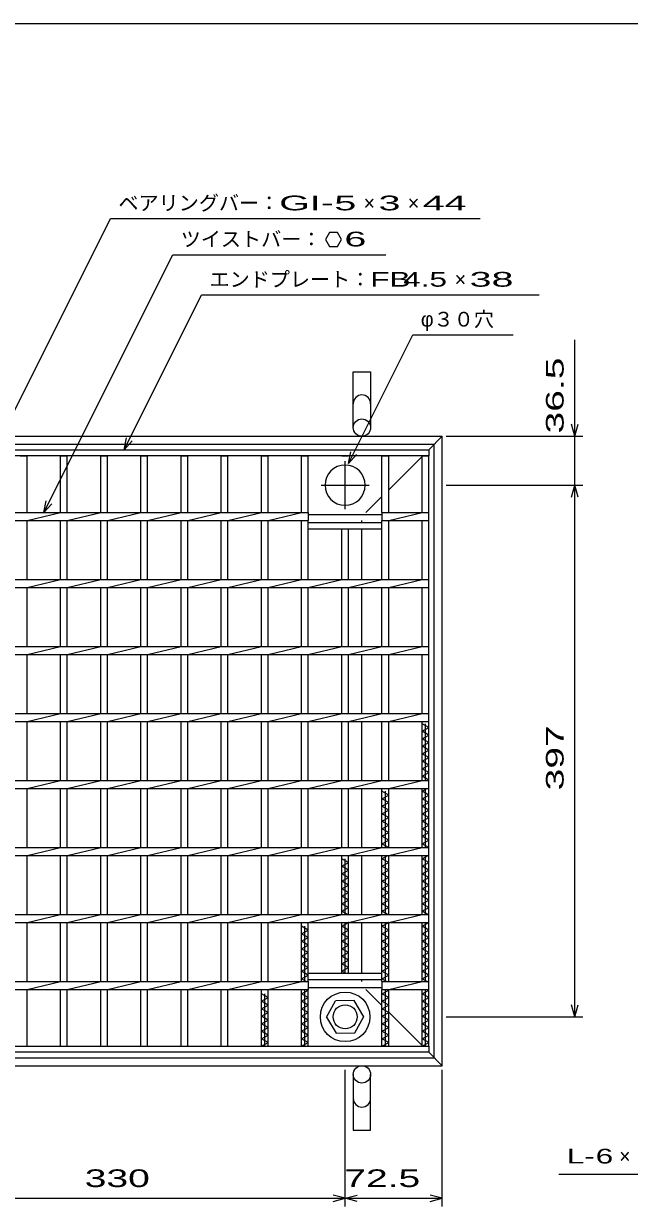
# Model space of a CAD drawing. Units: millimetres, scale not verified. Extents: x -1092 to 1039, y -770 to 632.
# Drawn here: x -586 to -133, y -251 to 632 of the extents above; entities that cross this region are included whole.
import ezdxf
from ezdxf.enums import TextEntityAlignment as Align

# ---------------------------------------------------------------- set-up
doc = ezdxf.new("R2010")
doc.units = ezdxf.units.MM
doc.header["$LTSCALE"] = 6
doc.linetypes.add('CHAIN', pattern=[18.5, 12, -1.5, 3.5, -1.5])
doc.linetypes.add('DASHED', pattern=[7.5, 6, -1.5])
for name, color, linetype, lineweight in [('0_2', 150, 'Continuous', 25), ('16', 3, 'Continuous', 25), ('19', 6, 'Continuous', 25), ('22', 4, 'Continuous', 25)]:
    doc.layers.add(name, color=color, linetype=linetype, lineweight=lineweight)
doc.styles.add('ベクトル', font='')
doc.styles.get('ベクトル').set_extended_font_data('ベクトル')

msp = doc.modelspace()

# ---------------------------------------------------------------- linework, layer by layer
at = {"layer": '0_2'}
msp.add_line((-1037.4, 632.1), (1038.6, 632.1), dxfattribs=at)
at = {"layer": '16'}
for p, q in [((-738, 314), (-283, 314)), ((-283, 309.5), (-738, 309.5)), ((-588, 309.5), (-583, 309.5)), ((-583, 267), (-583, 309.5)), ((-558, 267), (-558, 309.5)), ((-558, 309.5), (-553, 309.5)), ((-553, 267), (-553, 309.5)), ((-528, 267), (-528, 309.5)), ((-528, 309.5), (-523, 309.5)), ((-523, 267), (-523, 309.5)), ((-498, 267), (-498, 309.5)), ((-498, 309.5), (-493, 309.5)), ((-493, 267), (-493, 309.5)), ((-468, 267), (-468, 309.5)), ((-468, 309.5), (-463, 309.5)), ((-463, 267), (-463, 309.5)), ((-438, 267), (-438, 309.5)), ((-438, 309.5), (-433, 309.5)), ((-433, 267), (-433, 309.5)), ((-408, 267), (-408, 309.5)), ((-408, 309.5), (-403, 309.5)), ((-403, 267), (-403, 309.5)), ((-378, 267), (-378, 309.5)), ((-378, 309.5), (-373, 309.5)), ((-373, 267), (-373, 309.5)), ((-348, 309.5), (-343, 309.5)), ((-318, 267), (-318, 309.5)), ((-318, 309.5), (-313, 309.5)), ((-313, 267), (-313, 309.5)), ((-288, 267), (-288, 309.5)), ((-288, 309.5), (-283, 309.5)), ((-283, 314), (-283, 309.5)), ((-283, -131.5), (-283, 309.5)), ((-648, 267), (-373, 267)), ((-583, 261), (-558, 267)), ((-553, 261), (-528, 267)), ((-523, 261), (-498, 267)), ((-493, 261), (-468, 267)), ((-463, 261), (-438, 267)), ((-433, 261), (-408, 267)), ((-403, 261), (-378, 267)), ((-373, 267), (-373, 261)), ((-373, 265.5), (-318, 265.5)), ((-318, 267), (-283, 267)), ((-318, 267), (-318, 261)), ((-313, 261), (-288, 267)), ((-283, 261), (-283, 267)), ((-648, 261), (-373, 261)), ((-583, 217), (-583, 261)), ((-558, 217), (-558, 261)), ((-553, 217), (-553, 261)), ((-528, 217), (-528, 261)), ((-523, 217), (-523, 261)), ((-498, 217), (-498, 261)), ((-493, 217), (-493, 261)), ((-468, 217), (-468, 261)), ((-463, 217), (-463, 261)), ((-438, 217), (-438, 261)), ((-433, 217), (-433, 261)), ((-408, 217), (-408, 261)), ((-403, 217), (-403, 261)), ((-378, 217), (-378, 261)), ((-373, 217), (-373, 261)), ((-373, 259.5), (-318, 259.5)), ((-373, 255), (-373, 259.5)), ((-318, 261), (-283, 261)), ((-318, 217), (-318, 261)), ((-318, 255), (-318, 259.5)), ((-313, 217), (-313, 261)), ((-288, 217), (-288, 261)), ((-373, 255), (-318, 255)), ((-348, 217), (-348, 255)), ((-343, 217), (-343, 255)), ((-738, 217), (-283, 217)), ((-583, 211), (-558, 217)), ((-553, 211), (-528, 217)), ((-523, 211), (-498, 217)), ((-493, 211), (-468, 217)), ((-463, 211), (-438, 217)), ((-433, 211), (-408, 217)), ((-403, 211), (-378, 217)), ((-373, 211), (-348, 217)), ((-343, 211), (-318, 217)), ((-313, 211), (-288, 217)), ((-283, 211), (-283, 217)), ((-738, 211), (-283, 211)), ((-583, 167), (-583, 211)), ((-558, 167), (-558, 211)), ((-553, 167), (-553, 211)), ((-528, 167), (-528, 211)), ((-523, 167), (-523, 211)), ((-498, 167), (-498, 211)), ((-493, 167), (-493, 211)), ((-468, 167), (-468, 211)), ((-463, 167), (-463, 211)), ((-438, 167), (-438, 211)), ((-433, 167), (-433, 211)), ((-408, 167), (-408, 211)), ((-403, 167), (-403, 211)), ((-378, 167), (-378, 211)), ((-373, 167), (-373, 211)), ((-348, 167), (-348, 211)), ((-343, 167), (-343, 211)), ((-318, 167), (-318, 211)), ((-313, 167), (-313, 211)), ((-288, 167), (-288, 211)), ((-738, 167), (-283, 167)), ((-738, 161), (-283, 161)), ((-583, 161), (-558, 167)), ((-583, 117), (-583, 161)), ((-558, 117), (-558, 161)), ((-553, 161), (-528, 167)), ((-553, 117), (-553, 161)), ((-528, 117), (-528, 161)), ((-523, 161), (-498, 167)), ((-523, 117), (-523, 161)), ((-498, 117), (-498, 161)), ((-493, 161), (-468, 167)), ((-493, 117), (-493, 161)), ((-468, 117), (-468, 161)), ((-463, 161), (-438, 167)), ((-463, 117), (-463, 161)), ((-438, 117), (-438, 161)), ((-433, 161), (-408, 167)), ((-433, 117), (-433, 161)), ((-408, 117), (-408, 161)), ((-403, 161), (-378, 167)), ((-403, 117), (-403, 161)), ((-378, 117), (-378, 161)), ((-373, 161), (-348, 167)), ((-373, 117), (-373, 161)), ((-348, 117), (-348, 161)), ((-343, 161), (-318, 167)), ((-343, 117), (-343, 161)), ((-318, 117), (-318, 161)), ((-313, 161), (-288, 167)), ((-313, 117), (-313, 161)), ((-288, 117), (-288, 161)), ((-283, 161), (-283, 167)), ((-738, 117), (-283, 117)), ((-583, 111), (-558, 117)), ((-553, 111), (-528, 117)), ((-523, 111), (-498, 117)), ((-493, 111), (-468, 117)), ((-463, 111), (-438, 117)), ((-433, 111), (-408, 117)), ((-403, 111), (-378, 117)), ((-373, 111), (-348, 117)), ((-343, 111), (-318, 117)), ((-313, 111), (-288, 117)), ((-283, 111), (-283, 117)), ((-738, 111), (-283, 111)), ((-583, 67), (-583, 111)), ((-558, 67), (-558, 111)), ((-553, 67), (-553, 111)), ((-528, 67), (-528, 111)), ((-523, 67), (-523, 111)), ((-498, 67), (-498, 111)), ((-493, 67), (-493, 111)), ((-468, 67), (-468, 111)), ((-463, 67), (-463, 111)), ((-438, 67), (-438, 111)), ((-433, 67), (-433, 111)), ((-408, 67), (-408, 111)), ((-403, 67), (-403, 111)), ((-378, 67), (-378, 111)), ((-373, 67), (-373, 111)), ((-348, 67), (-348, 111)), ((-343, 67), (-343, 111)), ((-318, 67), (-318, 111)), ((-313, 67), (-313, 111)), ((-288, 67), (-288, 111)), ((-283, 106.5), (-288, 109.3)), ((-288, 103.7), (-283, 106.5)), ((-285.5, 67), (-285.5, 109.3)), ((-283, 100.9), (-288, 103.7)), ((-288, 98.1), (-283, 100.9)), ((-283, 95.3), (-288, 98.1)), ((-288, 92.5), (-283, 95.3)), ((-283, 89.7), (-288, 92.5)), ((-288, 86.9), (-283, 89.7)), ((-283, 84.1), (-288, 86.9)), ((-288, 81.3), (-283, 84.1)), ((-283, 78.5), (-288, 81.3)), ((-288, 75.7), (-283, 78.5)), ((-283, 72.9), (-288, 75.7)), ((-288, 70.1), (-283, 72.9)), ((-738, 67), (-283, 67)), ((-583, 61), (-558, 67)), ((-553, 61), (-528, 67)), ((-523, 61), (-498, 67)), ((-493, 61), (-468, 67)), ((-463, 61), (-438, 67)), ((-433, 61), (-408, 67)), ((-403, 61), (-378, 67)), ((-373, 61), (-348, 67)), ((-343, 61), (-318, 67)), ((-313, 61), (-288, 67)), ((-283, 67.3), (-288, 70.1)), ((-283.536, 67), (-283, 67.3)), ((-283, 61), (-283, 67)), ((-738, 61), (-283, 61)), ((-583, 17), (-583, 61)), ((-558, 17), (-558, 61)), ((-553, 17), (-553, 61)), ((-528, 17), (-528, 61)), ((-523, 17), (-523, 61)), ((-498, 17), (-498, 61)), ((-493, 17), (-493, 61)), ((-468, 17), (-468, 61)), ((-463, 17), (-463, 61)), ((-438, 17), (-438, 61)), ((-433, 17), (-433, 61)), ((-408, 17), (-408, 61)), ((-403, 17), (-403, 61)), ((-378, 17), (-378, 61)), ((-373, 17), (-373, 61)), ((-348, 17), (-348, 61)), ((-343, 17), (-343, 61)), ((-318, 17), (-318, 61)), ((-313, 56.1), (-318, 58.9)), ((-318, 53.3), (-313, 56.1)), ((-313, 50.5), (-318, 53.3)), ((-315.5, 17), (-315.5, 58.9)), ((-313, 17), (-313, 61)), ((-288, 17), (-288, 61)), ((-288, 58.9), (-284.25, 61)), ((-283, 56.1), (-288, 58.9)), ((-288, 53.3), (-283, 56.1)), ((-283, 50.5), (-288, 53.3)), ((-285.5, 17), (-285.5, 61)), ((-318, 47.7), (-313, 50.5)), ((-313, 44.9), (-318, 47.7)), ((-318, 42.1), (-313, 44.9)), ((-288, 47.7), (-283, 50.5)), ((-283, 44.9), (-288, 47.7)), ((-288, 42.1), (-283, 44.9)), ((-313, 39.3), (-318, 42.1)), ((-318, 36.5), (-313, 39.3)), ((-313, 33.7), (-318, 36.5)), ((-283, 39.3), (-288, 42.1)), ((-288, 36.5), (-283, 39.3)), ((-283, 33.7), (-288, 36.5)), ((-318, 30.9), (-313, 33.7)), ((-313, 28.1), (-318, 30.9)), ((-318, 25.3), (-313, 28.1)), ((-288, 30.9), (-283, 33.7)), ((-283, 28.1), (-288, 30.9)), ((-288, 25.3), (-283, 28.1)), ((-313, 22.5), (-318, 25.3)), ((-318, 19.7), (-313, 22.5)), ((-313.179, 17), (-318, 19.7)), ((-283, 22.5), (-288, 25.3)), ((-288, 19.7), (-283, 22.5)), ((-283, 16.9), (-288, 19.7)), ((-738, 17), (-283, 17)), ((-738, 11), (-283, 11)), ((-583, 11), (-558, 17)), ((-583, -33), (-583, 11)), ((-558, -33), (-558, 11)), ((-553, 11), (-528, 17)), ((-553, -33), (-553, 11)), ((-528, -33), (-528, 11)), ((-523, 11), (-498, 17)), ((-523, -33), (-523, 11)), ((-498, -33), (-498, 11)), ((-493, 11), (-468, 17)), ((-493, -33), (-493, 11)), ((-468, -33), (-468, 11)), ((-463, 11), (-438, 17)), ((-463, -33), (-463, 11)), ((-438, -33), (-438, 11)), ((-433, 11), (-408, 17)), ((-433, -33), (-433, 11)), ((-408, -33), (-408, 11)), ((-403, 11), (-378, 17)), ((-403, -33), (-403, 11)), ((-378, -33), (-378, 11)), ((-373, 11), (-348, 17)), ((-373, -33), (-373, 11)), ((-348, -33), (-348, 11)), ((-343, 11), (-318, 17)), ((-343, -33), (-343, 11)), ((-318, -33), (-318, 11)), ((-318, 8.5), (-313.536, 11)), ((-315.5, -33), (-315.5, 11)), ((-313, 11), (-288, 17)), ((-313, -33), (-313, 11)), ((-288, -33), (-288, 11)), ((-288, 8.5), (-283.536, 11)), ((-285.5, -33), (-285.5, 11)), ((-283, 11), (-283, 17)), ((-343, 5.7), (-348, 8.5)), ((-348, 2.9), (-343, 5.7)), ((-343, 0.1), (-348, 2.9)), ((-348, -2.7), (-343, 0.1)), ((-345.5, -33), (-345.5, 8.5)), ((-313, 5.7), (-318, 8.5)), ((-318, 2.9), (-313, 5.7)), ((-313, 0.1), (-318, 2.9)), ((-318, -2.7), (-313, 0.1)), ((-283, 5.7), (-288, 8.5)), ((-288, 2.9), (-283, 5.7)), ((-283, 0.1), (-288, 2.9)), ((-288, -2.7), (-283, 0.1)), ((-343, -5.5), (-348, -2.7)), ((-348, -8.3), (-343, -5.5)), ((-343, -11.1), (-348, -8.3)), ((-313, -5.5), (-318, -2.7)), ((-318, -8.3), (-313, -5.5)), ((-313, -11.1), (-318, -8.3)), ((-283, -5.5), (-288, -2.7)), ((-288, -8.3), (-283, -5.5)), ((-283, -11.1), (-288, -8.3)), ((-348, -13.9), (-343, -11.1)), ((-343, -16.7), (-348, -13.9)), ((-348, -19.5), (-343, -16.7)), ((-318, -13.9), (-313, -11.1)), ((-313, -16.7), (-318, -13.9)), ((-318, -19.5), (-313, -16.7)), ((-288, -13.9), (-283, -11.1)), ((-283, -16.7), (-288, -13.9)), ((-288, -19.5), (-283, -16.7)), ((-343, -22.3), (-348, -19.5)), ((-348, -25.1), (-343, -22.3)), ((-343, -27.9), (-348, -25.1)), ((-313, -22.3), (-318, -19.5)), ((-318, -25.1), (-313, -22.3)), ((-313, -27.9), (-318, -25.1)), ((-283, -22.3), (-288, -19.5)), ((-288, -25.1), (-283, -22.3)), ((-283, -27.9), (-288, -25.1)), ((-738, -33), (-283, -33)), ((-583, -39), (-558, -33)), ((-553, -39), (-528, -33)), ((-523, -39), (-498, -33)), ((-493, -39), (-468, -33)), ((-463, -39), (-438, -33)), ((-433, -39), (-408, -33)), ((-403, -39), (-378, -33)), ((-373, -39), (-348, -33)), ((-348, -30.7), (-343, -27.9)), ((-343.893, -33), (-348, -30.7)), ((-343, -39), (-318, -33)), ((-318, -30.7), (-313, -27.9)), ((-313.893, -33), (-318, -30.7)), ((-313, -39), (-288, -33)), ((-288, -30.7), (-283, -27.9)), ((-283, -33.5), (-288, -30.7)), ((-283, -39), (-283, -33)), ((-738, -39), (-283, -39)), ((-583, -83), (-583, -39)), ((-558, -83), (-558, -39)), ((-553, -83), (-553, -39)), ((-528, -83), (-528, -39)), ((-523, -83), (-523, -39)), ((-498, -83), (-498, -39)), ((-493, -83), (-493, -39)), ((-468, -83), (-468, -39)), ((-463, -83), (-463, -39)), ((-438, -83), (-438, -39)), ((-433, -83), (-433, -39)), ((-408, -83), (-408, -39)), ((-403, -83), (-403, -39)), ((-378, -83), (-378, -39)), ((-373, -44.7), (-378, -41.9)), ((-375.5, -83), (-375.5, -41.9)), ((-373, -83), (-373, -39)), ((-348, -77), (-348, -39)), ((-348, -41.9), (-343, -39.1)), ((-343, -44.7), (-348, -41.9)), ((-345.5, -77), (-345.5, -39)), ((-343, -39.1), (-343.179, -39)), ((-343, -77), (-343, -39)), ((-318, -83), (-318, -39)), ((-318, -41.9), (-313, -39.1)), ((-313, -44.7), (-318, -41.9)), ((-315.5, -83), (-315.5, -39)), ((-313, -39.1), (-313.179, -39)), ((-313, -83), (-313, -39)), ((-288, -83), (-288, -39)), ((-288, -41.9), (-283, -39.1)), ((-283, -44.7), (-288, -41.9)), ((-285.5, -83), (-285.5, -39)), ((-283, -39.1), (-283.179, -39)), ((-378, -47.5), (-373, -44.7)), ((-373, -50.3), (-378, -47.5)), ((-378, -53.1), (-373, -50.3)), ((-348, -47.5), (-343, -44.7)), ((-343, -50.3), (-348, -47.5)), ((-348, -53.1), (-343, -50.3)), ((-318, -47.5), (-313, -44.7)), ((-313, -50.3), (-318, -47.5)), ((-318, -53.1), (-313, -50.3)), ((-288, -47.5), (-283, -44.7)), ((-283, -50.3), (-288, -47.5)), ((-288, -53.1), (-283, -50.3)), ((-373, -55.9), (-378, -53.1)), ((-378, -58.7), (-373, -55.9)), ((-373, -61.5), (-378, -58.7)), ((-378, -64.3), (-373, -61.5)), ((-343, -55.9), (-348, -53.1)), ((-348, -58.7), (-343, -55.9)), ((-343, -61.5), (-348, -58.7)), ((-348, -64.3), (-343, -61.5)), ((-313, -55.9), (-318, -53.1)), ((-318, -58.7), (-313, -55.9)), ((-313, -61.5), (-318, -58.7)), ((-318, -64.3), (-313, -61.5)), ((-283, -55.9), (-288, -53.1)), ((-288, -58.7), (-283, -55.9)), ((-283, -61.5), (-288, -58.7)), ((-288, -64.3), (-283, -61.5)), ((-373, -67.1), (-378, -64.3)), ((-378, -69.9), (-373, -67.1)), ((-373, -72.7), (-378, -69.9)), ((-343, -67.1), (-348, -64.3)), ((-348, -69.9), (-343, -67.1)), ((-343, -72.7), (-348, -69.9)), ((-313, -67.1), (-318, -64.3)), ((-318, -69.9), (-313, -67.1)), ((-313, -72.7), (-318, -69.9)), ((-283, -67.1), (-288, -64.3)), ((-288, -69.9), (-283, -67.1)), ((-283, -72.7), (-288, -69.9)), ((-378, -75.5), (-373, -72.7)), ((-373, -78.3), (-378, -75.5)), ((-378, -81.1), (-373, -78.3)), ((-373, -77), (-318, -77)), ((-373, -81.5), (-373, -77)), ((-348, -75.5), (-343, -72.7)), ((-345.321, -77), (-348, -75.5)), ((-318, -75.5), (-313, -72.7)), ((-313, -78.3), (-318, -75.5)), ((-318, -81.5), (-318, -77)), ((-318, -81.1), (-313, -78.3)), ((-288, -75.5), (-283, -72.7)), ((-283, -78.3), (-288, -75.5)), ((-288, -81.1), (-283, -78.3)), ((-648, -83), (-373, -83)), ((-583, -89), (-558, -83)), ((-553, -89), (-528, -83)), ((-523, -89), (-498, -83)), ((-493, -89), (-468, -83)), ((-463, -89), (-438, -83)), ((-433, -89), (-408, -83)), ((-403, -89), (-378, -83)), ((-374.607, -83), (-378, -81.1)), ((-373, -81.5), (-318, -81.5)), ((-373, -83), (-373, -89)), ((-373, -87.5), (-318, -87.5)), ((-314.607, -83), (-318, -81.1)), ((-318, -83), (-283, -83)), ((-318, -83), (-318, -89)), ((-313, -89), (-288, -83)), ((-283, -83.9), (-288, -81.1)), ((-283, -89), (-283, -83)), ((-648, -89), (-373, -89)), ((-583, -131.5), (-583, -89)), ((-558, -131.5), (-558, -89)), ((-553, -131.5), (-553, -89)), ((-528, -131.5), (-528, -89)), ((-523, -131.5), (-523, -89)), ((-498, -131.5), (-498, -89)), ((-493, -131.5), (-493, -89)), ((-468, -131.5), (-468, -89)), ((-463, -131.5), (-463, -89)), ((-438, -131.5), (-438, -89)), ((-433, -131.5), (-433, -89)), ((-408, -131.5), (-408, -89)), ((-403, -95.1), (-408, -92.3)), ((-408, -97.9), (-403, -95.1)), ((-405.5, -131.5), (-405.5, -92.3)), ((-403, -131.5), (-403, -89)), ((-378, -131.5), (-378, -89)), ((-378, -92.3), (-373, -89.5)), ((-373, -95.1), (-378, -92.3)), ((-378, -97.9), (-373, -95.1)), ((-375.5, -131.5), (-375.5, -89)), ((-373, -89.5), (-373.893, -89)), ((-373, -131.5), (-373, -89)), ((-318, -89), (-283, -89)), ((-318, -131.5), (-318, -89)), ((-318, -92.3), (-313, -89.5)), ((-313, -95.1), (-318, -92.3)), ((-318, -97.9), (-313, -95.1)), ((-315.5, -131.5), (-315.5, -89)), ((-313, -89.5), (-313.893, -89)), ((-313, -131.5), (-313, -89)), ((-288, -131.5), (-288, -89)), ((-288, -92.3), (-283, -89.5)), ((-283, -95.1), (-288, -92.3)), ((-288, -97.9), (-283, -95.1)), ((-285.5, -131.5), (-285.5, -89)), ((-283, -89.5), (-283.893, -89)), ((-403, -100.7), (-408, -97.9)), ((-408, -103.5), (-403, -100.7)), ((-403, -106.3), (-408, -103.5)), ((-373, -100.7), (-378, -97.9)), ((-378, -103.5), (-373, -100.7)), ((-373, -106.3), (-378, -103.5)), ((-359.496, -109.842), (-352.794, -97.55)), ((-338.798, -97.208), (-352.794, -97.55)), ((-331.5, -109.5), (-338.798, -97.208)), ((-313, -100.7), (-318, -97.9)), ((-318, -103.5), (-313, -100.7)), ((-313, -106.3), (-318, -103.5)), ((-283, -100.7), (-288, -97.9)), ((-288, -103.5), (-283, -100.7)), ((-283, -106.3), (-288, -103.5)), ((-408, -109.1), (-403, -106.3)), ((-403, -111.9), (-408, -109.1)), ((-408, -114.7), (-403, -111.9)), ((-403, -117.5), (-408, -114.7)), ((-378, -109.1), (-373, -106.3)), ((-373, -111.9), (-378, -109.1)), ((-378, -114.7), (-373, -111.9)), ((-373, -117.5), (-378, -114.7)), ((-359.496, -109.842), (-352.202, -121.792)), ((-338.206, -121.45), (-331.504, -109.158)), ((-318, -109.1), (-313, -106.3)), ((-313, -111.9), (-318, -109.1)), ((-318, -114.7), (-313, -111.9)), ((-313, -117.5), (-318, -114.7)), ((-288, -109.1), (-283, -106.3)), ((-283, -111.9), (-288, -109.1)), ((-288, -114.7), (-283, -111.9)), ((-283, -117.5), (-288, -114.7)), ((-408, -120.3), (-403, -117.5)), ((-403, -123.1), (-408, -120.3)), ((-408, -125.9), (-403, -123.1)), ((-378, -120.3), (-373, -117.5)), ((-373, -123.1), (-378, -120.3)), ((-378, -125.9), (-373, -123.1)), ((-352.202, -121.792), (-338.206, -121.45)), ((-318, -120.3), (-313, -117.5)), ((-313, -123.1), (-318, -120.3)), ((-318, -125.9), (-313, -123.1)), ((-288, -120.3), (-283, -117.5)), ((-283, -123.1), (-288, -120.3)), ((-288, -125.9), (-283, -123.1)), ((-738, -131.5), (-283, -131.5)), ((-588, -131.5), (-583, -131.5)), ((-558, -131.5), (-553, -131.5)), ((-528, -131.5), (-523, -131.5)), ((-498, -131.5), (-493, -131.5)), ((-468, -131.5), (-463, -131.5)), ((-438, -131.5), (-433, -131.5)), ((-403, -128.7), (-408, -125.9)), ((-408, -131.5), (-403, -128.7)), ((-408, -131.5), (-403, -131.5)), ((-373, -128.7), (-378, -125.9)), ((-378, -131.5), (-373, -128.7)), ((-378, -131.5), (-373, -131.5)), ((-348, -131.5), (-343, -131.5)), ((-313, -128.7), (-318, -125.9)), ((-318, -131.5), (-313, -128.7)), ((-318, -131.5), (-313, -131.5)), ((-283, -128.7), (-288, -125.9)), ((-288, -131.5), (-283, -128.7)), ((-288, -131.5), (-283, -131.5)), ((-283, -131.5), (-283, -136)), ((-283, -136), (-738, -136))]:
    msp.add_line(p, q, dxfattribs=at)
at = {"layer": '16', "linetype": 'CHAIN'}
for p, q in [((-345.5, 269.5), (-345.5, 305.5)), ((-363.5, 287.5), (-327.5, 287.5))]:
    msp.add_line(p, q, dxfattribs=at)
at = {"layer": '16'}
for radius in [18.5, 9]:
    msp.add_circle((-345.5, -109.5), radius, dxfattribs=at)
for start, end in [(90, 270), (270, 90)]:
    msp.add_arc((-345.5, 287.5), 15, start, end, dxfattribs=at)
at = {"layer": '19'}
for p, q in [((-339.5, 330.5), (-339.5, 372.12)), ((-339.5, 372.12), (-326.5, 372.12)), ((-326.5, 372.12), (-326.5, 330.5)), ((-748, 324), (-273, 324)), ((-742, 318), (-279, 318)), ((-279, -140), (-279, 318)), ((-273, -146), (-273, 324)), ((-333, 217), (-333, 255)), ((-333, 167), (-333, 211)), ((-333, 117), (-333, 161)), ((-333, 67), (-333, 111)), ((-333, 17), (-333, 61)), ((-333, -33), (-333, 11)), ((-333, -77), (-333, -39)), ((-742, -140), (-279, -140)), ((-748, -146), (-273, -146)), ((-339.5, -152.5), (-339.5, -194.12)), ((-326.5, -194.12), (-326.5, -152.5)), ((-339.5, -194.12), (-326.5, -194.12))]:
    msp.add_line(p, q, dxfattribs=at)
at = {"layer": '19', "linetype": 'DASHED'}
for p, q in [((-283, 314), (-273, 324)), ((-313, 284), (-288, 309)), ((-330, 267), (-318, 279)), ((-333, 259.5), (-333, 261)), ((-333, -83), (-333, -81.5)), ((-318, -101), (-330, -89)), ((-288, -131), (-313, -106)), ((-273, -146), (-283, -136))]:
    msp.add_line(p, q, dxfattribs=at)
at = {"layer": '19'}
for centre in [(-333, 330.5), (-333, -152.5)]:
    msp.add_circle(centre, 6.5, dxfattribs=at)
for centre, start, end in [((-333, 348.34), 0, 180), ((-333, -170.34), 180, 0)]:
    msp.add_arc(centre, 6.5, start, end, dxfattribs=at)
at = {"layer": '22'}
for p, q in [((-643, 242), (-520.75, 486.5)), ((-520.75, 486.5), (-244.75, 486.5)), ((-357.249, 476.159), (-360.249, 470.963)), ((-360.249, 470.963), (-357.249, 465.767)), ((-351.249, 476.159), (-357.249, 476.159)), ((-348.25, 470.9), (-351.249, 476.159)), ((-351.249, 465.767), (-348.249, 470.963)), ((-570.5, 267), (-474.25, 459.5)), ((-474.25, 459.5), (-315.25, 459.5)), ((-357.249, 465.767), (-351.249, 465.767)), ((-510.5, 314), (-452.75, 429.5)), ((-452.75, 429.5), (-200.75, 429.5)), ((-343, 303.7), (-295, 399.7)), ((-295, 399.7), (-220, 399.7)), ((-174, 324), (-174, 396)), ((-174, 324), (-176.4, 333)), ((-174, 324), (-171.6, 333)), ((-510.5, 314), (-508.7, 322.76)), ((-510.5, 314), (-504.5, 320.6)), ((-270, 324), (-168, 324)), ((-174, 287.5), (-174, 324)), ((-343, 303.7), (-341.2, 312.46)), ((-343, 303.7), (-337, 310.3)), ((-270, 287.5), (-168, 287.5)), ((-176.4, 278.5), (-174, 287.5)), ((-171.6, 278.5), (-174, 287.5)), ((-174, -109.5), (-174, 287.5)), ((-570.5, 267), (-568.7, 275.76)), ((-570.5, 267), (-564.5, 273.6)), ((-174, -109.5), (-176.4, -100.5)), ((-174, -109.5), (-171.6, -100.5)), ((-270, -109.5), (-168, -109.5)), ((-345.5, -251), (-345.5, -149)), ((-273, -251), (-273, -149)), ((-186, -227), (-66, -227)), ((-675.5, -245), (-345.5, -245)), ((-345.5, -245), (-354.5, -242.6)), ((-354.5, -247.4), (-345.5, -245)), ((-345.5, -245), (-336.5, -242.6)), ((-336.5, -247.4), (-345.5, -245)), ((-345.5, -245), (-273, -245)), ((-273, -245), (-282, -242.6)), ((-282, -247.4), (-273, -245))]:
    msp.add_line(p, q, dxfattribs=at)

# ---------------------------------------------------------------- texts
at = {"layer": '22', "color": 2, "style": 'ベクトル'}
for s, p in [('ベアリングバー：', (-514.75, 498.2)), ('×', (-331.75, 498.2)), ('×', (-298.75, 498.2)), ('ツイストバー：', (-468.25, 471.2)), ('エンドプレート：', (-446.75, 441.2)), ('×', (-263.75, 441.2)), ('φ３０穴', (-289, 411.4)), ('×', (-141, -213.5))]:
    msp.add_text(s, height=11, dxfattribs=at).set_placement(p, align=Align.MIDDLE_LEFT)
for s, height, width, p in [('GI-', 11, 2, (-394.75, 498.2)), (' 5 ', 11, 2, (-361.75, 498.2)), (' 3 ', 11, 2, (-328.75, 498.2)), (' 44 ', 11, 2, (-295.75, 498.2)), (' 6 ', 11, 2, (-354.249, 471.263)), ('FB', 11, 1.6, (-326.75, 441.2)), (' 4.5 ', 11, 1.6, (-308.75, 441.2)), (' 38 ', 11, 2, (-260.75, 441.2)), ('L-', 11, 1.6, (-180, -213.5)), (' 6 ', 11, 1.6, (-165, -213.5)), (' 330 ', 13.2, 1.65, (-548, -230)), (' 72.5 ', 13.2, 1.65, (-354.25, -230))]:
    msp.add_text(s, height=height, dxfattribs=dict(at, width=width)).set_placement(p, align=Align.MIDDLE_LEFT)
at = {"layer": '22', "color": 2, "style": 'ベクトル', "width": 1.65}
for s, p in [(' 36.5 ', (-189, 318)), (' 397 ', (-189, 51.5))]:
    msp.add_text(s, height=13.2, rotation=90, dxfattribs=at).set_placement(p, align=Align.MIDDLE_LEFT)

doc.saveas('drawing.dxf')
